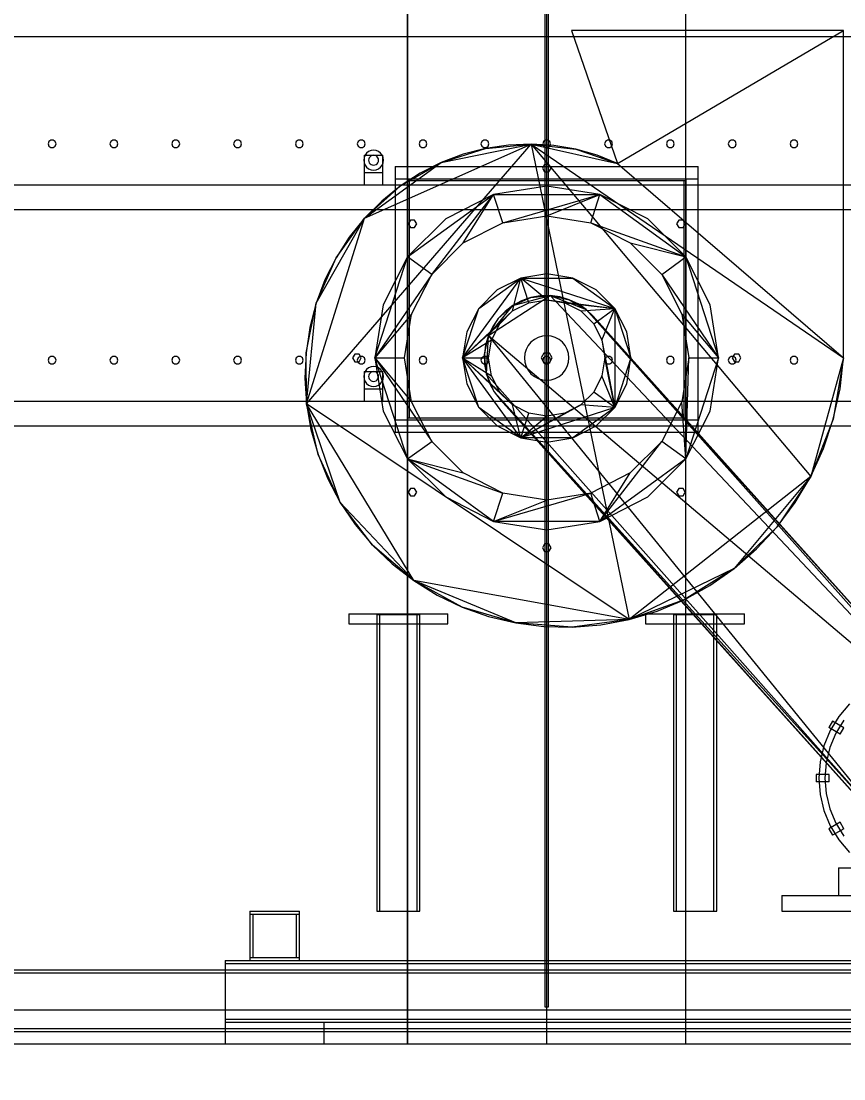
# Model space of a CAD drawing. Header units: millimetres. Extents: x -1970 to 59977, y -50268 to 6837.
# Drawn here: x 47989 to 49320, y -56 to 1655 of the extents above; entities that cross this region are included whole.
import ezdxf

# ---------------------------------------------------------------- set-up
doc = ezdxf.new("R2010")
doc.units = ezdxf.units.MM
for name, color, linetype, lineweight in [('COTAS_O', 1, 'Continuous', 0), ('COTAS_P', 1, 'Continuous', 0), ('lateral_secador', 7, 'Continuous', 0)]:
    doc.layers.add(name, color=color, linetype=linetype, lineweight=lineweight)
doc.dimstyles.new('R19_100', dxfattribs={"dimtxt": 250, "dimasz": 150, "dimexe": 150, "dimexo": 80, "dimgap": 100, "dimtad": 1, "dimtih": 1, "dimtoh": 1, "dimdsep": 46, "dimcen": 0.09, "dimadec": 0, "dimazin": 0, "dimtfac": 1, "dimtdec": 4, "dimtofl": 0, "dimtmove": 0, "dimatfit": 3, "dimfxl": 1, "dimtolj": 1, "dimtzin": 0, "dimarcsym": 0})

# ---------------------------------------------------------------- blocks, each defined once
blk = doc.blocks.new('*D22')
at = {"layer": 'COTAS_O', "color": 0, "lineweight": -2, "transparency": 16777216}
for p, q in [((38839.3, -80), (38839.3, -1050)), ((58839.3, -80), (58839.3, -1050)), ((38989.3, -900), (58689.3, -900))]:
    blk.add_line(p, q, dxfattribs=at)
at = {"layer": 'COTAS_O', "color": 0, "transparency": 16777216}
for points in [[(38989.3, -875), (38989.3, -925), (38839.3, -900)], [(58689.3, -875), (58689.3, -925), (58839.3, -900)]]:
    blk.add_solid(points, dxfattribs=at)
at = {"layer": 'Defpoints', "color": 0, "transparency": 16777216}
for p in [(38839.3, 0), (58839.3, 0), (58839.3, -900)]:
    blk.add_point(p, dxfattribs=at)
blk = doc.blocks.new('*D24')
at = {"layer": 'COTAS_P', "color": 0, "lineweight": -2, "transparency": 16777216}
for p, q in [((112.7, -80), (112.7, -2650)), ((59977.3, -80), (59977.3, -2650)), ((262.7, -2500), (59827.3, -2500))]:
    blk.add_line(p, q, dxfattribs=at)
at = {"layer": 'COTAS_P', "color": 0, "transparency": 16777216}
for points in [[(262.7, -2475), (262.7, -2525), (112.7, -2500)], [(59827.3, -2475), (59827.3, -2525), (59977.3, -2500)]]:
    blk.add_solid(points, dxfattribs=at)
at = {"layer": 'Defpoints', "color": 0, "transparency": 16777216}
for p in [(112.7, 0), (59977.3, 0), (59977.3, -2500)]:
    blk.add_point(p, dxfattribs=at)

msp = doc.modelspace()

# ---------------------------------------------------------------- linework, layer by layer
at = {"layer": 'lateral_secador'}
for p, q in [((48614.253, 0), (48614.253, 2925)), ((48614.253, 2925), (48614.253, 1400)), ((48836.253, 2925), (48836.253, 60)), ((48839.253, 0), (48839.253, 2925)), ((48839.253, 1400), (48839.253, 2925)), ((48842.253, 60), (48842.253, 2925)), ((49064.253, 0), (49064.253, 2925)), ((49064.253, 1400), (49064.253, 2925)), ((39189.253, 1630), (58489.253, 1630)), ((49319.253, 1640), (48879.253, 1640)), ((48879.253, 1640), (48953.83, 1424.797)), ((48953.83, 1424.797), (49319.253, 1640)), ((49319.253, 1110), (49319.253, 1640)), ((48034.116, 1460.082), (48032.903, 1456.35)), ((48032.903, 1456.35), (48034.116, 1452.618)), ((48037.291, 1462.389), (48034.116, 1460.082)), ((48041.215, 1462.389), (48037.291, 1462.389)), ((48044.39, 1460.082), (48041.215, 1462.389)), ((48045.603, 1456.35), (48044.39, 1460.082)), ((48044.39, 1452.618), (48045.603, 1456.35)), ((48134.116, 1460.082), (48132.903, 1456.35)), ((48132.903, 1456.35), (48134.116, 1452.618)), ((48137.291, 1462.389), (48134.116, 1460.082)), ((48141.215, 1462.389), (48137.291, 1462.389)), ((48144.39, 1460.082), (48141.215, 1462.389)), ((48145.603, 1456.35), (48144.39, 1460.082)), ((48144.39, 1452.618), (48145.603, 1456.35)), ((48234.116, 1460.082), (48232.903, 1456.35)), ((48232.903, 1456.35), (48234.116, 1452.618)), ((48237.291, 1462.389), (48234.116, 1460.082)), ((48241.215, 1462.389), (48237.291, 1462.389)), ((48244.39, 1460.082), (48241.215, 1462.389)), ((48245.603, 1456.35), (48244.39, 1460.082)), ((48244.39, 1452.618), (48245.603, 1456.35)), ((48334.116, 1460.082), (48332.903, 1456.35)), ((48332.903, 1456.35), (48334.116, 1452.618)), ((48337.291, 1462.389), (48334.116, 1460.082)), ((48341.215, 1462.389), (48337.291, 1462.389)), ((48344.39, 1460.082), (48341.215, 1462.389)), ((48345.603, 1456.35), (48344.39, 1460.082)), ((48344.39, 1452.618), (48345.603, 1456.35)), ((48434.116, 1460.082), (48432.903, 1456.35)), ((48432.903, 1456.35), (48434.116, 1452.618)), ((48437.291, 1462.389), (48434.116, 1460.082)), ((48441.215, 1462.389), (48437.291, 1462.389)), ((48444.39, 1460.082), (48441.215, 1462.389)), ((48445.603, 1456.35), (48444.39, 1460.082)), ((48444.39, 1452.618), (48445.603, 1456.35)), ((48450.884, 1035.68), (48814.034, 1456.166)), ((48534.116, 1460.082), (48532.903, 1456.35)), ((48532.903, 1456.35), (48534.116, 1452.618)), ((48537.291, 1462.389), (48534.116, 1460.082)), ((48541.215, 1462.389), (48537.291, 1462.389)), ((48544.39, 1460.082), (48541.215, 1462.389)), ((48545.603, 1456.35), (48544.39, 1460.082)), ((48544.39, 1452.618), (48545.603, 1456.35)), ((48544.721, 1336.003), (48814.034, 1456.166)), ((48634.116, 1460.082), (48632.903, 1456.35)), ((48632.903, 1456.35), (48634.116, 1452.618)), ((48637.291, 1462.389), (48634.116, 1460.082)), ((48641.215, 1462.389), (48637.291, 1462.389)), ((48644.39, 1460.082), (48641.215, 1462.389)), ((48645.603, 1456.35), (48644.39, 1460.082)), ((48644.39, 1452.618), (48645.603, 1456.35)), ((48668.792, 1426.139), (48814.034, 1456.166)), ((48734.116, 1460.082), (48732.903, 1456.35)), ((48732.903, 1456.35), (48734.116, 1452.618)), ((48737.291, 1462.389), (48734.116, 1460.082)), ((48741.215, 1462.389), (48737.291, 1462.389)), ((48740.439, 1449.018), (48814.034, 1456.166)), ((48744.39, 1460.082), (48741.215, 1462.389)), ((48745.603, 1456.35), (48744.39, 1460.082)), ((48744.39, 1452.618), (48745.603, 1456.35)), ((48814.034, 1456.166), (48777.205, 1454.562)), ((48814.034, 1456.166), (48886.226, 1447.791)), ((48850.511, 1453.878), (48814.034, 1456.166)), ((48814.034, 1456.166), (48953.83, 1424.797)), ((48814.034, 1456.166), (49319.253, 1110)), ((48814.034, 1456.166), (49266.161, 918.439)), ((48814.034, 1456.166), (48972.691, 686.788)), ((48834.116, 1460.082), (48832.903, 1456.35)), ((48832.903, 1456.35), (48834.116, 1452.618)), ((48837.291, 1462.389), (48834.116, 1460.082)), ((48841.215, 1462.389), (48837.291, 1462.389)), ((48844.39, 1460.082), (48841.215, 1462.389)), ((48845.603, 1456.35), (48844.39, 1460.082)), ((48844.39, 1452.618), (48845.603, 1456.35)), ((48934.116, 1460.082), (48932.903, 1456.35)), ((48932.903, 1456.35), (48934.116, 1452.618)), ((48937.291, 1462.389), (48934.116, 1460.082)), ((48941.215, 1462.389), (48937.291, 1462.389)), ((48944.39, 1460.082), (48941.215, 1462.389)), ((48945.603, 1456.35), (48944.39, 1460.082)), ((48944.39, 1452.618), (48945.603, 1456.35)), ((49034.116, 1460.082), (49032.903, 1456.35)), ((49032.903, 1456.35), (49034.116, 1452.618)), ((49037.291, 1462.389), (49034.116, 1460.082)), ((49041.215, 1462.389), (49037.291, 1462.389)), ((49044.39, 1460.082), (49041.215, 1462.389)), ((49045.603, 1456.35), (49044.39, 1460.082)), ((49044.39, 1452.618), (49045.603, 1456.35)), ((49134.116, 1460.082), (49132.903, 1456.35)), ((49132.903, 1456.35), (49134.116, 1452.618)), ((49137.291, 1462.389), (49134.116, 1460.082)), ((49141.215, 1462.389), (49137.291, 1462.389)), ((49144.39, 1460.082), (49141.215, 1462.389)), ((49145.603, 1456.35), (49144.39, 1460.082)), ((49144.39, 1452.618), (49145.603, 1456.35)), ((49234.116, 1460.082), (49232.903, 1456.35)), ((49232.903, 1456.35), (49234.116, 1452.618)), ((49237.291, 1462.389), (49234.116, 1460.082)), ((49241.215, 1462.389), (49237.291, 1462.389)), ((49244.39, 1460.082), (49241.215, 1462.389)), ((49245.603, 1456.35), (49244.39, 1460.082)), ((49244.39, 1452.618), (49245.603, 1456.35)), ((48034.116, 1452.618), (48037.291, 1450.311)), ((48037.291, 1450.311), (48041.215, 1450.311)), ((48041.215, 1450.311), (48044.39, 1452.618)), ((48134.116, 1452.618), (48137.291, 1450.311)), ((48137.291, 1450.311), (48141.215, 1450.311)), ((48141.215, 1450.311), (48144.39, 1452.618)), ((48234.116, 1452.618), (48237.291, 1450.311)), ((48237.291, 1450.311), (48241.215, 1450.311)), ((48241.215, 1450.311), (48244.39, 1452.618)), ((48334.116, 1452.618), (48337.291, 1450.311)), ((48337.291, 1450.311), (48341.215, 1450.311)), ((48341.215, 1450.311), (48344.39, 1452.618)), ((48434.116, 1452.618), (48437.291, 1450.311)), ((48437.291, 1450.311), (48441.215, 1450.311)), ((48441.215, 1450.311), (48444.39, 1452.618)), ((48534.116, 1452.618), (48537.291, 1450.311)), ((48537.291, 1450.311), (48541.215, 1450.311)), ((48541.215, 1450.311), (48544.39, 1452.618)), ((48545.397, 1438), (48543.798, 1434.141)), ((48544.253, 1438), (48574.253, 1438)), ((48544.253, 1438), (48544.253, 1410)), ((48547.939, 1441.314), (48545.397, 1438)), ((48551.253, 1443.856), (48547.939, 1441.314)), ((48555.112, 1445.455), (48551.253, 1443.856)), ((48559.253, 1446), (48555.112, 1445.455)), ((48557.182, 1437.727), (48555.253, 1436.928)), ((48559.253, 1438), (48557.182, 1437.727)), ((48563.394, 1445.455), (48559.253, 1446)), ((48561.324, 1437.727), (48559.253, 1438)), ((48563.253, 1436.928), (48561.324, 1437.727)), ((48567.253, 1443.856), (48563.394, 1445.455)), ((48570.567, 1441.314), (48567.253, 1443.856)), ((48573.109, 1438), (48570.567, 1441.314)), ((48574.708, 1434.141), (48573.109, 1438)), ((48574.253, 1410), (48574.253, 1438)), ((48634.116, 1452.618), (48637.291, 1450.311)), ((48637.291, 1450.311), (48641.215, 1450.311)), ((48641.215, 1450.311), (48644.39, 1452.618)), ((48668.792, 1426.139), (48740.439, 1449.018)), ((48704.159, 1439.529), (48668.792, 1426.139)), ((48740.439, 1449.018), (48704.159, 1439.529)), ((48734.116, 1452.618), (48737.291, 1450.311)), ((48737.291, 1450.311), (48741.215, 1450.311)), ((48777.205, 1454.562), (48740.439, 1449.018)), ((48741.215, 1450.311), (48744.39, 1452.618)), ((48834.116, 1452.618), (48837.291, 1450.311)), ((48837.291, 1450.311), (48841.215, 1450.311)), ((48841.215, 1450.311), (48844.39, 1452.618)), ((48886.226, 1447.791), (48850.511, 1453.878)), ((48886.226, 1447.791), (48953.83, 1424.797)), ((48920.789, 1438.04), (48886.226, 1447.791)), ((48953.83, 1424.797), (48920.789, 1438.04)), ((48934.116, 1452.618), (48937.291, 1450.311)), ((48937.291, 1450.311), (48941.215, 1450.311)), ((48941.215, 1450.311), (48944.39, 1452.618)), ((49034.116, 1452.618), (49037.291, 1450.311)), ((49037.291, 1450.311), (49041.215, 1450.311)), ((49041.215, 1450.311), (49044.39, 1452.618)), ((49134.116, 1452.618), (49137.291, 1450.311)), ((49137.291, 1450.311), (49141.215, 1450.311)), ((49141.215, 1450.311), (49144.39, 1452.618)), ((49234.116, 1452.618), (49237.291, 1450.311)), ((49237.291, 1450.311), (49241.215, 1450.311)), ((49241.215, 1450.311), (49244.39, 1452.618)), ((48543.798, 1434.141), (48543.253, 1430)), ((48543.253, 1430), (48543.798, 1425.859)), ((48543.798, 1425.859), (48545.397, 1422)), ((48544.721, 1336.003), (48668.792, 1426.139)), ((48545.397, 1422), (48547.939, 1418.686)), ((48551.526, 1432.071), (48551.253, 1430)), ((48551.253, 1430), (48551.526, 1427.929)), ((48552.325, 1434), (48551.526, 1432.071)), ((48551.526, 1427.929), (48552.325, 1426)), ((48553.596, 1435.657), (48552.325, 1434)), ((48552.325, 1426), (48553.596, 1424.343)), ((48555.253, 1436.928), (48553.596, 1435.657)), ((48553.596, 1424.343), (48555.253, 1423.072)), ((48555.253, 1423.072), (48557.182, 1422.273)), ((48557.182, 1422.273), (48559.253, 1422)), ((48559.253, 1422), (48561.324, 1422.273)), ((48561.324, 1422.273), (48563.253, 1423.072)), ((48564.91, 1435.657), (48563.253, 1436.928)), ((48563.253, 1423.072), (48564.91, 1424.343)), ((48566.181, 1434), (48564.91, 1435.657)), ((48564.91, 1424.343), (48566.181, 1426)), ((48566.98, 1432.071), (48566.181, 1434)), ((48566.181, 1426), (48566.98, 1427.929)), ((48567.253, 1430), (48566.98, 1432.071)), ((48566.98, 1427.929), (48567.253, 1430)), ((48570.567, 1418.686), (48573.109, 1422)), ((48573.109, 1422), (48574.708, 1425.859)), ((48575.253, 1430), (48574.708, 1434.141)), ((48574.708, 1425.859), (48575.253, 1430)), ((48602.474, 1388.051), (48668.792, 1426.139)), ((48668.792, 1426.139), (48634.76, 1408.935)), ((48835.753, 1423.062), (48832.253, 1417)), ((48842.753, 1423.062), (48835.753, 1423.062)), ((48846.253, 1417), (48842.753, 1423.062)), ((48953.83, 1424.797), (49319.253, 1110)), ((48544.253, 1410), (48574.253, 1410)), ((48544.253, 1410), (48544.253, 1390)), ((48547.939, 1418.686), (48551.253, 1416.144)), ((48551.253, 1416.144), (48555.112, 1414.545)), ((48555.112, 1414.545), (48559.253, 1414)), ((48559.253, 1414), (48563.394, 1414.545)), ((48563.394, 1414.545), (48567.253, 1416.144)), ((48567.253, 1416.144), (48570.567, 1418.686)), ((48574.253, 1390), (48574.253, 1410)), ((48594.253, 1420), (49084.253, 1420)), ((48594.253, 1420), (48594.253, 1400)), ((48634.76, 1408.935), (48602.474, 1388.051)), ((48832.253, 1417), (48835.753, 1410.938)), ((48835.753, 1410.938), (48842.753, 1410.938)), ((48842.753, 1410.938), (48846.253, 1417)), ((49084.253, 1400), (49084.253, 1420)), ((39189.253, 1390), (58489.253, 1390)), ((48544.253, 1390), (48574.253, 1390)), ((48544.721, 1336.003), (48602.474, 1388.051)), ((48602.474, 1388.051), (48572.333, 1363.666)), ((48594.253, 1400), (49084.253, 1400)), ((48594.253, 1400), (48614.253, 1400)), ((48594.253, 1400), (48594.253, 1010)), ((48614.253, 1400), (48839.253, 1400)), ((48614.253, 1400), (49064.253, 1400)), ((48614.253, 1400), (48614.253, 1397)), ((48614.253, 1010), (48614.253, 1400)), ((48614.253, 1397), (49064.253, 1397)), ((48614.253, 1397), (48617.253, 1397)), ((48614.253, 1397), (48614.253, 1013)), ((48617.253, 1013), (48617.253, 1397)), ((48839.253, 1388), (48753.347, 1374.394)), ((48839.253, 1400), (49064.253, 1400)), ((48925.159, 1374.394), (48839.253, 1388)), ((49061.253, 1397), (49064.253, 1397)), ((49061.253, 1397), (49061.253, 1013)), ((49064.253, 1397), (49064.253, 1400)), ((49064.253, 1400), (49084.253, 1400)), ((49064.253, 1400), (49064.253, 1010)), ((49064.253, 1013), (49064.253, 1397)), ((49084.253, 1010), (49084.253, 1400)), ((48614.347, 1273.404), (48753.347, 1374.394)), ((48653.179, 1245.191), (48753.347, 1374.394)), ((48753.347, 1374.394), (48675.849, 1334.907)), ((48704.063, 1296.074), (48753.347, 1374.394)), ((48753.347, 1374.394), (48925.159, 1374.394)), ((48768.179, 1328.743), (48753.347, 1374.394)), ((48768.179, 1328.743), (48925.159, 1374.394)), ((48839.253, 1340), (48925.159, 1374.394)), ((48910.327, 1328.743), (48925.159, 1374.394)), ((48925.159, 1374.394), (49064.159, 1273.404)), ((49002.657, 1334.907), (48925.159, 1374.394)), ((48572.333, 1363.666), (48544.721, 1336.003)), ((39189.253, 1350), (58489.253, 1350)), ((48450.884, 1035.68), (48544.721, 1336.003)), ((48466.252, 1198.403), (48544.721, 1336.003)), ((48498.48, 1271.933), (48544.721, 1336.003)), ((48544.721, 1336.003), (48519.992, 1305.324)), ((48768.179, 1328.743), (48839.253, 1340)), ((48839.253, 1340), (48910.327, 1328.743)), ((48675.849, 1334.907), (48614.347, 1273.404)), ((48618.671, 1333.144), (48615.171, 1327.082)), ((48615.171, 1327.082), (48618.671, 1321.02)), ((48625.671, 1333.144), (48618.671, 1333.144)), ((48618.671, 1321.02), (48625.671, 1321.02)), ((48629.171, 1327.082), (48625.671, 1333.144)), ((48625.671, 1321.02), (48629.171, 1327.082)), ((48704.063, 1296.074), (48768.179, 1328.743)), ((48910.327, 1328.743), (49064.159, 1273.404)), ((48910.327, 1328.743), (48974.443, 1296.074)), ((49064.159, 1273.404), (49002.657, 1334.907)), ((49052.835, 1333.144), (49049.335, 1327.082)), ((49049.335, 1327.082), (49052.835, 1321.02)), ((49059.835, 1333.144), (49052.835, 1333.144)), ((49052.835, 1321.02), (49059.835, 1321.02)), ((49063.335, 1327.082), (49059.835, 1333.144)), ((49059.835, 1321.02), (49063.335, 1327.082)), ((48519.992, 1305.324), (48498.48, 1271.933)), ((48653.179, 1245.191), (48704.063, 1296.074)), ((48974.443, 1296.074), (49064.159, 1273.404)), ((48974.443, 1296.074), (49025.327, 1245.191)), ((48466.252, 1198.403), (48498.48, 1271.933)), ((48498.48, 1271.933), (48480.479, 1236.168)), ((48561.253, 1110), (48614.347, 1273.404)), ((48614.347, 1273.404), (48574.859, 1195.907)), ((48653.179, 1245.191), (48614.347, 1273.404)), ((49025.327, 1245.191), (49064.159, 1273.404)), ((49064.159, 1273.404), (49117.253, 1110)), ((49103.647, 1195.907), (49064.159, 1273.404)), ((48480.479, 1236.168), (48466.252, 1198.403)), ((48653.179, 1245.191), (48561.253, 1110)), ((48620.51, 1181.074), (48653.179, 1245.191)), ((48703.253, 1110), (48797.227, 1239.344)), ((48729.227, 1189.939), (48797.227, 1239.344)), ((48797.227, 1239.344), (48759.314, 1220.026)), ((48784.001, 1186.048), (48797.227, 1239.344)), ((48839.253, 1246), (48797.227, 1239.344)), ((48797.227, 1239.344), (48881.279, 1239.344)), ((48797.227, 1239.344), (48949.279, 1189.939)), ((48810.205, 1199.399), (48797.227, 1239.344)), ((48839.253, 1204), (48797.227, 1239.344)), ((48881.279, 1239.344), (48839.253, 1246)), ((48881.279, 1239.344), (48949.279, 1189.939)), ((48919.191, 1220.026), (48881.279, 1239.344)), ((49025.327, 1245.191), (49117.253, 1110)), ((49025.327, 1245.191), (49057.996, 1181.074)), ((48759.314, 1220.026), (48729.227, 1189.939)), ((48949.279, 1189.939), (48919.191, 1220.026)), ((48449.971, 1118.494), (48466.252, 1198.403)), ((48450.884, 1035.68), (48466.252, 1198.403)), ((48466.252, 1198.403), (48456.023, 1159.036)), ((48745.028, 1146.37), (48844.726, 1210.852)), ((48784.001, 1186.048), (48810.205, 1199.399)), ((48784.401, 1194.807), (48844.726, 1210.852)), ((48784.401, 1194.807), (48813.293, 1207.607)), ((48798.344, 1202.344), (48784.401, 1194.807)), ((48813.293, 1207.607), (48798.344, 1202.344)), ((48810.205, 1199.399), (48839.253, 1204)), ((48813.293, 1207.607), (48844.726, 1210.852)), ((48828.882, 1210.466), (48813.293, 1207.607)), ((48844.726, 1210.852), (48828.882, 1210.466)), ((48839.253, 1204), (48949.279, 1189.939)), ((48839.253, 1204), (48868.301, 1199.399)), ((48844.726, 1210.852), (48875.622, 1204.224)), ((48860.435, 1208.754), (48844.726, 1210.852)), ((48844.726, 1210.852), (48902.959, 1188.374)), ((48844.726, 1210.852), (49541.597, 470.91)), ((48875.622, 1204.224), (48860.435, 1208.754)), ((48868.301, 1199.399), (48949.279, 1189.939)), ((48868.301, 1199.399), (48894.505, 1186.048)), ((48875.622, 1204.224), (48902.959, 1188.374)), ((48889.915, 1197.375), (48875.622, 1204.224)), ((48574.859, 1195.907), (48561.253, 1110)), ((48620.51, 1181.074), (48561.253, 1110)), ((48609.253, 1110), (48620.51, 1181.074)), ((48703.253, 1110), (48729.227, 1189.939)), ((48784.001, 1186.048), (48703.253, 1110)), ((48729.227, 1189.939), (48709.909, 1152.026)), ((48745.028, 1146.37), (48784.401, 1194.807)), ((48760.879, 1173.707), (48784.401, 1194.807)), ((48771.81, 1185.183), (48760.879, 1173.707)), ((48763.205, 1165.252), (48784.001, 1186.048)), ((48784.401, 1194.807), (48771.81, 1185.183)), ((48902.959, 1188.374), (48889.915, 1197.375)), ((48894.505, 1186.048), (48949.279, 1189.939)), ((48894.505, 1186.048), (48915.301, 1165.252)), ((48902.959, 1188.374), (49524.436, 497.443)), ((48914.436, 1177.443), (48902.959, 1188.374)), ((48902.959, 1188.374), (49541.597, 470.91)), ((48915.301, 1165.252), (48949.279, 1189.939)), ((48928.652, 1139.048), (48949.279, 1189.939)), ((48949.279, 1189.939), (48975.253, 1110)), ((48968.597, 1152.026), (48949.279, 1189.939)), ((48949.279, 1189.939), (48949.279, 1030.061)), ((49057.996, 1181.074), (49117.253, 1110)), ((49057.996, 1181.074), (49069.253, 1110)), ((49117.253, 1110), (49103.647, 1195.907)), ((48763.205, 1165.252), (48703.253, 1110)), ((48745.028, 1146.37), (48760.879, 1173.707)), ((48749.854, 1139.048), (48763.205, 1165.252)), ((48760.879, 1173.707), (48751.878, 1160.662)), ((49524.436, 497.443), (48914.436, 1177.443)), ((48915.301, 1165.252), (48928.652, 1139.048)), ((48456.023, 1159.036), (48449.971, 1118.494)), ((48709.909, 1152.026), (48703.253, 1110)), ((48751.878, 1160.662), (48745.028, 1146.37)), ((48975.253, 1110), (48968.597, 1152.026)), ((48749.854, 1139.048), (48703.253, 1110)), ((48738.401, 1115.473), (48745.028, 1146.37)), ((48740.499, 1131.182), (48738.401, 1115.473)), ((48745.028, 1146.37), (48740.499, 1131.182)), ((48741.647, 1084.04), (48745.028, 1146.37)), ((49398.591, 342.625), (48745.028, 1146.37)), ((48745.028, 1146.37), (49541.597, 470.91)), ((48745.253, 1110), (48749.854, 1139.048)), ((48809.32, 1130.001), (48805.993, 1123.777)), ((48813.797, 1135.456), (48809.32, 1130.001)), ((48819.252, 1139.933), (48813.797, 1135.456)), ((48825.476, 1143.26), (48819.252, 1139.933)), ((48832.23, 1145.308), (48825.476, 1143.26)), ((48839.253, 1146), (48832.23, 1145.308)), ((48846.276, 1145.308), (48839.253, 1146)), ((48853.03, 1143.26), (48846.276, 1145.308)), ((48859.253, 1139.933), (48853.03, 1143.26)), ((48864.709, 1135.456), (48859.253, 1139.933)), ((48869.186, 1130.001), (48864.709, 1135.456)), ((48872.513, 1123.777), (48869.186, 1130.001)), ((48928.652, 1139.048), (48949.279, 1030.061)), ((48928.652, 1139.048), (48933.253, 1110)), ((48449.971, 1118.494), (48448.229, 1077.222)), ((48450.884, 1035.68), (48449.971, 1118.494)), ((48528.753, 1116.062), (48525.253, 1110)), ((48535.753, 1116.062), (48528.753, 1116.062)), ((48539.253, 1110), (48535.753, 1116.062)), ((48741.647, 1084.04), (48738.401, 1115.473)), ((48738.401, 1115.473), (48738.787, 1099.629)), ((48803.945, 1117.023), (48803.253, 1110)), ((48805.993, 1123.777), (48803.945, 1117.023)), ((48834.753, 1117.794), (48830.253, 1110)), ((48843.753, 1117.794), (48834.753, 1117.794)), ((48848.253, 1110), (48843.753, 1117.794)), ((48874.561, 1117.023), (48872.513, 1123.777)), ((48875.253, 1110), (48874.561, 1117.023)), ((49142.753, 1116.062), (49139.253, 1110)), ((49149.753, 1116.062), (49142.753, 1116.062)), ((49153.253, 1110), (49149.753, 1116.062)), ((48034.116, 1110.082), (48032.903, 1106.35)), ((48032.903, 1106.35), (48034.116, 1102.618)), ((48037.291, 1112.389), (48034.116, 1110.082)), ((48034.116, 1102.618), (48037.291, 1100.311)), ((48041.215, 1112.389), (48037.291, 1112.389)), ((48037.291, 1100.311), (48041.215, 1100.311)), ((48044.39, 1110.082), (48041.215, 1112.389)), ((48041.215, 1100.311), (48044.39, 1102.618)), ((48045.603, 1106.35), (48044.39, 1110.082)), ((48044.39, 1102.618), (48045.603, 1106.35)), ((48134.116, 1110.082), (48132.903, 1106.35)), ((48132.903, 1106.35), (48134.116, 1102.618)), ((48137.291, 1112.389), (48134.116, 1110.082)), ((48134.116, 1102.618), (48137.291, 1100.311)), ((48141.215, 1112.389), (48137.291, 1112.389)), ((48137.291, 1100.311), (48141.215, 1100.311)), ((48144.39, 1110.082), (48141.215, 1112.389)), ((48141.215, 1100.311), (48144.39, 1102.618)), ((48145.603, 1106.35), (48144.39, 1110.082)), ((48144.39, 1102.618), (48145.603, 1106.35)), ((48234.116, 1110.082), (48232.903, 1106.35)), ((48232.903, 1106.35), (48234.116, 1102.618)), ((48237.291, 1112.389), (48234.116, 1110.082)), ((48234.116, 1102.618), (48237.291, 1100.311)), ((48241.215, 1112.389), (48237.291, 1112.389)), ((48237.291, 1100.311), (48241.215, 1100.311)), ((48244.39, 1110.082), (48241.215, 1112.389)), ((48241.215, 1100.311), (48244.39, 1102.618)), ((48245.603, 1106.35), (48244.39, 1110.082)), ((48244.39, 1102.618), (48245.603, 1106.35)), ((48334.116, 1110.082), (48332.903, 1106.35)), ((48332.903, 1106.35), (48334.116, 1102.618)), ((48337.291, 1112.389), (48334.116, 1110.082)), ((48334.116, 1102.618), (48337.291, 1100.311)), ((48341.215, 1112.389), (48337.291, 1112.389)), ((48337.291, 1100.311), (48341.215, 1100.311)), ((48344.39, 1110.082), (48341.215, 1112.389)), ((48341.215, 1100.311), (48344.39, 1102.618)), ((48345.603, 1106.35), (48344.39, 1110.082)), ((48344.39, 1102.618), (48345.603, 1106.35)), ((48434.116, 1110.082), (48432.903, 1106.35)), ((48432.903, 1106.35), (48434.116, 1102.618)), ((48437.291, 1112.389), (48434.116, 1110.082)), ((48434.116, 1102.618), (48437.291, 1100.311)), ((48441.215, 1112.389), (48437.291, 1112.389)), ((48437.291, 1100.311), (48441.215, 1100.311)), ((48444.39, 1110.082), (48441.215, 1112.389)), ((48441.215, 1100.311), (48444.39, 1102.618)), ((48445.603, 1106.35), (48444.39, 1110.082)), ((48444.39, 1102.618), (48445.603, 1106.35)), ((48525.253, 1110), (48528.753, 1103.938)), ((48528.753, 1103.938), (48535.753, 1103.938)), ((48534.116, 1110.082), (48532.903, 1106.35)), ((48532.903, 1106.35), (48534.116, 1102.618)), ((48537.291, 1112.389), (48534.116, 1110.082)), ((48534.116, 1102.618), (48537.291, 1100.311)), ((48535.753, 1103.938), (48539.253, 1110)), ((48541.215, 1112.389), (48537.291, 1112.389)), ((48537.291, 1100.311), (48541.215, 1100.311)), ((48544.39, 1110.082), (48541.215, 1112.389)), ((48541.215, 1100.311), (48544.39, 1102.618)), ((48545.603, 1106.35), (48544.39, 1110.082)), ((48544.39, 1102.618), (48545.603, 1106.35)), ((48555.112, 1095.455), (48551.253, 1093.856)), ((48559.253, 1096), (48555.112, 1095.455)), ((48563.394, 1095.455), (48559.253, 1096)), ((48561.253, 1110), (48609.253, 1110)), ((48561.253, 1110), (48620.51, 1038.926)), ((48614.347, 946.596), (48561.253, 1110)), ((48561.253, 1110), (48574.859, 1024.093)), ((48561.253, 1110), (48653.179, 974.809)), ((48567.253, 1093.856), (48563.394, 1095.455)), ((48620.51, 1038.926), (48609.253, 1110)), ((48634.116, 1110.082), (48632.903, 1106.35)), ((48632.903, 1106.35), (48634.116, 1102.618)), ((48637.291, 1112.389), (48634.116, 1110.082)), ((48634.116, 1102.618), (48637.291, 1100.311)), ((48641.215, 1112.389), (48637.291, 1112.389)), ((48637.291, 1100.311), (48641.215, 1100.311)), ((48644.39, 1110.082), (48641.215, 1112.389)), ((48641.215, 1100.311), (48644.39, 1102.618)), ((48645.603, 1106.35), (48644.39, 1110.082)), ((48644.39, 1102.618), (48645.603, 1106.35)), ((48703.253, 1110), (48745.253, 1110)), ((48703.253, 1110), (48749.854, 1080.952)), ((48729.227, 1030.061), (48703.253, 1110)), ((48703.253, 1110), (48709.909, 1067.974)), ((48703.253, 1110), (48763.205, 1054.748)), ((48797.227, 980.656), (48703.253, 1110)), ((48703.253, 1110), (48784.001, 1033.952)), ((48734.116, 1110.082), (48732.903, 1106.35)), ((48732.903, 1106.35), (48734.116, 1102.618)), ((48737.291, 1112.389), (48734.116, 1110.082)), ((48734.116, 1102.618), (48737.291, 1100.311)), ((48741.215, 1112.389), (48737.291, 1112.389)), ((48737.291, 1100.311), (48741.215, 1100.311)), ((48738.787, 1099.629), (48741.647, 1084.04)), ((48744.39, 1110.082), (48741.215, 1112.389)), ((48741.215, 1100.311), (48744.39, 1102.618)), ((48745.603, 1106.35), (48744.39, 1110.082)), ((48744.39, 1102.618), (48745.603, 1106.35)), ((48749.854, 1080.952), (48745.253, 1110)), ((48803.253, 1110), (48803.945, 1102.977)), ((48803.945, 1102.977), (48805.993, 1096.223)), ((48805.993, 1096.223), (48809.32, 1089.999)), ((48830.253, 1110), (48834.753, 1102.206)), ((48834.116, 1110.082), (48832.903, 1106.35)), ((48832.903, 1106.35), (48834.116, 1102.618)), ((48837.291, 1112.389), (48834.116, 1110.082)), ((48834.116, 1102.618), (48837.291, 1100.311)), ((48834.753, 1102.206), (48843.753, 1102.206)), ((48841.215, 1112.389), (48837.291, 1112.389)), ((48837.291, 1100.311), (48841.215, 1100.311)), ((48844.39, 1110.082), (48841.215, 1112.389)), ((48841.215, 1100.311), (48844.39, 1102.618)), ((48843.753, 1102.206), (48848.253, 1110)), ((48845.603, 1106.35), (48844.39, 1110.082)), ((48844.39, 1102.618), (48845.603, 1106.35)), ((48869.186, 1089.999), (48872.513, 1096.223)), ((48872.513, 1096.223), (48874.561, 1102.977)), ((48874.561, 1102.977), (48875.253, 1110)), ((48933.253, 1110), (48928.652, 1080.952)), ((48934.116, 1110.082), (48932.903, 1106.35)), ((48932.903, 1106.35), (48934.116, 1102.618)), ((48949.279, 1030.061), (48933.253, 1110)), ((48937.291, 1112.389), (48934.116, 1110.082)), ((48934.116, 1102.618), (48937.291, 1100.311)), ((48941.215, 1112.389), (48937.291, 1112.389)), ((48937.291, 1100.311), (48941.215, 1100.311)), ((48944.39, 1110.082), (48941.215, 1112.389)), ((48941.215, 1100.311), (48944.39, 1102.618)), ((48945.603, 1106.35), (48944.39, 1110.082)), ((48944.39, 1102.618), (48945.603, 1106.35)), ((48975.253, 1110), (48949.279, 1030.061)), ((48968.597, 1067.974), (48975.253, 1110)), ((49034.116, 1110.082), (49032.903, 1106.35)), ((49032.903, 1106.35), (49034.116, 1102.618)), ((49037.291, 1112.389), (49034.116, 1110.082)), ((49034.116, 1102.618), (49037.291, 1100.311)), ((49041.215, 1112.389), (49037.291, 1112.389)), ((49037.291, 1100.311), (49041.215, 1100.311)), ((49044.39, 1110.082), (49041.215, 1112.389)), ((49041.215, 1100.311), (49044.39, 1102.618)), ((49045.603, 1106.35), (49044.39, 1110.082)), ((49044.39, 1102.618), (49045.603, 1106.35)), ((49069.253, 1110), (49057.996, 1038.926)), ((49117.253, 1110), (49064.159, 946.596)), ((49064.159, 946.596), (49069.253, 1110)), ((49069.253, 1110), (49117.253, 1110)), ((49103.647, 1024.093), (49117.253, 1110)), ((49134.116, 1110.082), (49132.903, 1106.35)), ((49132.903, 1106.35), (49134.116, 1102.618)), ((49137.291, 1112.389), (49134.116, 1110.082)), ((49134.116, 1102.618), (49137.291, 1100.311)), ((49141.215, 1112.389), (49137.291, 1112.389)), ((49137.291, 1100.311), (49141.215, 1100.311)), ((49139.253, 1110), (49142.753, 1103.938)), ((49144.39, 1110.082), (49141.215, 1112.389)), ((49141.215, 1100.311), (49144.39, 1102.618)), ((49142.753, 1103.938), (49149.753, 1103.938)), ((49145.603, 1106.35), (49144.39, 1110.082)), ((49144.39, 1102.618), (49145.603, 1106.35)), ((49149.753, 1103.938), (49153.253, 1110)), ((49234.116, 1110.082), (49232.903, 1106.35)), ((49232.903, 1106.35), (49234.116, 1102.618)), ((49237.291, 1112.389), (49234.116, 1110.082)), ((49234.116, 1102.618), (49237.291, 1100.311)), ((49241.215, 1112.389), (49237.291, 1112.389)), ((49237.291, 1100.311), (49241.215, 1100.311)), ((49244.39, 1110.082), (49241.215, 1112.389)), ((49241.215, 1100.311), (49244.39, 1102.618)), ((49245.603, 1106.35), (49244.39, 1110.082)), ((49244.39, 1102.618), (49245.603, 1106.35)), ((49319.253, 1110), (49266.161, 918.439)), ((49319.253, 1110), (49302.71, 1010.784)), ((49313.583, 1059.797), (49319.253, 1110)), ((48543.798, 1084.141), (48543.253, 1080)), ((48543.253, 1080), (48543.798, 1075.859)), ((48545.397, 1088), (48543.798, 1084.141)), ((48544.253, 1088), (48574.253, 1088)), ((48544.253, 1088), (48544.253, 1060)), ((48547.939, 1091.314), (48545.397, 1088)), ((48551.253, 1093.856), (48547.939, 1091.314)), ((48551.526, 1082.071), (48551.253, 1080)), ((48551.253, 1080), (48551.526, 1077.929)), ((48552.325, 1084), (48551.526, 1082.071)), ((48553.596, 1085.657), (48552.325, 1084)), ((48555.253, 1086.928), (48553.596, 1085.657)), ((48557.182, 1087.727), (48555.253, 1086.928)), ((48559.253, 1088), (48557.182, 1087.727)), ((48561.324, 1087.727), (48559.253, 1088)), ((48563.253, 1086.928), (48561.324, 1087.727)), ((48564.91, 1085.657), (48563.253, 1086.928)), ((48566.181, 1084), (48564.91, 1085.657)), ((48566.98, 1082.071), (48566.181, 1084)), ((48567.253, 1080), (48566.98, 1082.071)), ((48566.98, 1077.929), (48567.253, 1080)), ((48570.567, 1091.314), (48567.253, 1093.856)), ((48573.109, 1088), (48570.567, 1091.314)), ((48574.708, 1084.141), (48573.109, 1088)), ((48574.253, 1060), (48574.253, 1088)), ((48575.253, 1080), (48574.708, 1084.141)), ((48574.708, 1075.859), (48575.253, 1080)), ((48754.445, 1055.148), (48741.647, 1084.04)), ((48741.647, 1084.04), (48746.909, 1069.09)), ((49398.591, 342.625), (48741.647, 1084.04)), ((48763.205, 1054.748), (48749.854, 1080.952)), ((48809.32, 1089.999), (48813.797, 1084.544)), ((48813.797, 1084.544), (48819.252, 1080.067)), ((48819.252, 1080.067), (48825.476, 1076.74)), ((48853.03, 1076.74), (48859.253, 1080.067)), ((48859.253, 1080.067), (48864.709, 1084.544)), ((48864.709, 1084.544), (48869.186, 1089.999)), ((48928.652, 1080.952), (48915.301, 1054.748)), ((48949.279, 1030.061), (48928.652, 1080.952)), ((48448.229, 1077.222), (48450.884, 1035.68)), ((48543.798, 1075.859), (48545.397, 1072)), ((48545.397, 1072), (48547.939, 1068.686)), ((48547.939, 1068.686), (48551.253, 1066.144)), ((48551.253, 1066.144), (48555.112, 1064.545)), ((48551.526, 1077.929), (48552.325, 1076)), ((48552.325, 1076), (48553.596, 1074.343)), ((48553.596, 1074.343), (48555.253, 1073.072)), ((48555.112, 1064.545), (48559.253, 1064)), ((48555.253, 1073.072), (48557.182, 1072.273)), ((48557.182, 1072.273), (48559.253, 1072)), ((48559.253, 1072), (48561.324, 1072.273)), ((48559.253, 1064), (48563.394, 1064.545)), ((48561.324, 1072.273), (48563.253, 1073.072)), ((48563.253, 1073.072), (48564.91, 1074.343)), ((48563.394, 1064.545), (48567.253, 1066.144)), ((48564.91, 1074.343), (48566.181, 1076)), ((48566.181, 1076), (48566.98, 1077.929)), ((48567.253, 1066.144), (48570.567, 1068.686)), ((48570.567, 1068.686), (48573.109, 1072)), ((48573.109, 1072), (48574.708, 1075.859)), ((48709.909, 1067.974), (48729.227, 1030.061)), ((48746.909, 1069.09), (48754.445, 1055.148)), ((48825.476, 1076.74), (48832.23, 1074.692)), ((48832.23, 1074.692), (48839.253, 1074)), ((48839.253, 1074), (48846.276, 1074.692)), ((48846.276, 1074.692), (48853.03, 1076.74)), ((48949.279, 1030.061), (48968.597, 1067.974)), ((48544.253, 1060), (48574.253, 1060)), ((48544.253, 1060), (48544.253, 1040)), ((48574.253, 1040), (48574.253, 1060)), ((49374.07, 362.557), (48754.445, 1055.148)), ((48754.445, 1055.148), (48764.07, 1042.557)), ((49398.591, 342.625), (48754.445, 1055.148)), ((48784.001, 1033.952), (48763.205, 1054.748)), ((48915.301, 1054.748), (48894.505, 1033.952)), ((48949.279, 1030.061), (48915.301, 1054.748)), ((49302.71, 1010.784), (49313.583, 1059.797)), ((39189.253, 1040), (58489.253, 1040)), ((48469.481, 953.675), (48450.884, 1035.68)), ((48450.884, 1035.68), (48457.972, 994.34)), ((48505.448, 876.268), (48450.884, 1035.68)), ((48624.198, 749.72), (48450.884, 1035.68)), ((48972.691, 686.788), (48450.884, 1035.68)), ((48544.253, 1040), (48574.253, 1040)), ((48653.179, 974.809), (48620.51, 1038.926)), ((48797.227, 980.656), (48729.227, 1030.061)), ((48729.227, 1030.061), (48759.314, 999.974)), ((48764.07, 1042.557), (49374.07, 362.557)), ((48797.227, 980.656), (48784.001, 1033.952)), ((48810.205, 1020.601), (48784.001, 1033.952)), ((48797.227, 980.656), (48894.505, 1033.952)), ((48949.279, 1030.061), (48797.227, 980.656)), ((48894.505, 1033.952), (48868.301, 1020.601)), ((48949.279, 1030.061), (48881.279, 980.656)), ((48949.279, 1030.061), (48894.505, 1033.952)), ((48919.191, 999.974), (48949.279, 1030.061)), ((49057.996, 1038.926), (49025.327, 974.809)), ((49064.159, 946.596), (49057.996, 1038.926)), ((48574.859, 1024.093), (48614.347, 946.596)), ((48594.253, 1010), (49084.253, 1010)), ((48594.253, 1010), (48594.253, 990)), ((48594.253, 1010), (48614.253, 1010)), ((48614.253, 1013), (49064.253, 1013)), ((48614.253, 1013), (48614.253, 1010)), ((48614.253, 1013), (48617.253, 1013)), ((48614.253, 1010), (48839.253, 1010)), ((48614.253, 1010), (48614.253, 0)), ((48614.253, 1010), (49064.253, 1010)), ((48797.227, 980.656), (48810.205, 1020.601)), ((48797.227, 980.656), (48868.301, 1020.601)), ((48797.227, 980.656), (48839.253, 1016)), ((48839.253, 1016), (48810.205, 1020.601)), ((48868.301, 1020.601), (48839.253, 1016)), ((48839.253, 0), (48839.253, 1010)), ((48839.253, 1010), (49064.253, 1010)), ((49061.253, 1013), (49064.253, 1013)), ((49064.159, 946.596), (49103.647, 1024.093)), ((49064.253, 1010), (49064.253, 1013)), ((49064.253, 0), (49064.253, 1010)), ((49064.253, 1010), (49084.253, 1010)), ((49084.253, 990), (49084.253, 1010)), ((49302.71, 1010.784), (49266.161, 918.439)), ((49286.822, 963.496), (49302.71, 1010.784)), ((39189.253, 1000), (58489.253, 1000)), ((48457.972, 994.34), (48469.481, 953.675)), ((48759.314, 999.974), (48797.227, 980.656)), ((48881.279, 980.656), (48919.191, 999.974)), ((48594.253, 990), (49084.253, 990)), ((48881.279, 980.656), (48797.227, 980.656)), ((48797.227, 980.656), (48839.253, 974)), ((48839.253, 974), (48881.279, 980.656)), ((48614.347, 946.596), (48653.179, 974.809)), ((48704.063, 923.926), (48653.179, 974.809)), ((48925.159, 845.606), (49025.327, 974.809)), ((49025.327, 974.809), (48974.443, 923.926)), ((49064.159, 946.596), (49025.327, 974.809)), ((49266.161, 918.439), (49286.822, 963.496)), ((48505.448, 876.268), (48469.481, 953.675)), ((48469.481, 953.675), (48485.345, 914.162)), ((48753.347, 845.606), (48614.347, 946.596)), ((48614.347, 946.596), (48675.849, 885.093)), ((48614.347, 946.596), (48704.063, 923.926)), ((48614.347, 946.596), (48768.179, 891.257)), ((49064.159, 946.596), (48925.159, 845.606)), ((49002.657, 885.093), (49064.159, 946.596)), ((48485.345, 914.162), (48505.448, 876.268)), ((48768.179, 891.257), (48704.063, 923.926)), ((48974.443, 923.926), (48910.327, 891.257)), ((48925.159, 845.606), (48974.443, 923.926)), ((49266.161, 918.439), (48972.691, 686.788)), ((49266.161, 918.439), (49142.289, 769.481)), ((49266.161, 918.439), (49211.73, 836.889)), ((49241.017, 876.09), (49266.161, 918.439)), ((48618.671, 898.98), (48615.171, 892.918)), ((48615.171, 892.918), (48618.671, 886.856)), ((48625.671, 898.98), (48618.671, 898.98)), ((48629.171, 892.918), (48625.671, 898.98)), ((48625.671, 886.856), (48629.171, 892.918)), ((48753.347, 845.606), (48768.179, 891.257)), ((48753.347, 845.606), (48910.327, 891.257)), ((48839.253, 880), (48768.179, 891.257)), ((48910.327, 891.257), (48839.253, 880)), ((48925.159, 845.606), (48910.327, 891.257)), ((49052.835, 898.98), (49049.335, 892.918)), ((49049.335, 892.918), (49052.835, 886.856)), ((49059.835, 898.98), (49052.835, 898.98)), ((49063.335, 892.918), (49059.835, 898.98)), ((49059.835, 886.856), (49063.335, 892.918)), ((48557.658, 807.145), (48505.448, 876.268)), ((48505.448, 876.268), (48529.625, 840.449)), ((48624.198, 749.72), (48505.448, 876.268)), ((48618.671, 886.856), (48625.671, 886.856)), ((48675.849, 885.093), (48753.347, 845.606)), ((48753.347, 845.606), (48839.253, 880)), ((48925.159, 845.606), (49002.657, 885.093)), ((49052.835, 886.856), (49059.835, 886.856)), ((49211.73, 836.889), (49241.017, 876.09)), ((48529.625, 840.449), (48557.658, 807.145)), ((48925.159, 845.606), (48753.347, 845.606)), ((48753.347, 845.606), (48839.253, 832)), ((48839.253, 832), (48925.159, 845.606)), ((49211.73, 836.889), (49142.289, 769.481)), ((49178.681, 801.235), (49211.73, 836.889)), ((48624.198, 749.72), (48557.658, 807.145)), ((48557.658, 807.145), (48589.286, 776.772)), ((48835.753, 809.062), (48832.253, 803)), ((48842.753, 809.062), (48835.753, 809.062)), ((48846.253, 803), (48842.753, 809.062)), ((48832.253, 803), (48835.753, 796.938)), ((48835.753, 796.938), (48842.753, 796.938)), ((48842.753, 796.938), (48846.253, 803)), ((49142.289, 769.481), (49178.681, 801.235)), ((48589.286, 776.772), (48624.198, 749.72)), ((49142.289, 769.481), (48972.691, 686.788)), ((49142.289, 769.481), (49061.311, 718.844)), ((49103.006, 741.933), (49142.289, 769.481)), ((48702.44, 706.963), (48624.198, 749.72)), ((48624.198, 749.72), (48662.047, 726.344)), ((48789.14, 681.252), (48624.198, 749.72)), ((48972.691, 686.788), (48624.198, 749.72)), ((49061.311, 718.844), (49103.006, 741.933)), ((48662.047, 726.344), (48702.44, 706.963)), ((49061.311, 718.844), (48972.691, 686.788)), ((49017.7, 700.414), (49061.311, 718.844)), ((48789.14, 681.252), (48702.44, 706.963)), ((48702.44, 706.963), (48744.956, 691.855)), ((48519.253, 696), (48679.253, 696)), ((48519.253, 696), (48519.253, 680)), ((48564.253, 695), (48634.253, 695)), ((48564.253, 695), (48564.253, 215)), ((48564.253, 695), (48569.253, 695)), ((48569.253, 215), (48569.253, 695)), ((48629.253, 695), (48634.253, 695)), ((48629.253, 695), (48629.253, 215)), ((48634.253, 215), (48634.253, 695)), ((48679.253, 680), (48679.253, 696)), ((48744.956, 691.855), (48789.14, 681.252)), ((48972.691, 686.788), (48789.14, 681.252)), ((48972.691, 686.788), (48880.571, 674.246)), ((48926.806, 678.055), (48972.691, 686.788)), ((48972.691, 686.788), (49017.7, 700.414)), ((48999.253, 696), (49159.253, 696)), ((48999.253, 696), (48999.253, 680)), ((49044.253, 695), (49114.253, 695)), ((49044.253, 695), (49044.253, 215)), ((49044.253, 695), (49049.253, 695)), ((49049.253, 215), (49049.253, 695)), ((49109.253, 695), (49114.253, 695)), ((49109.253, 695), (49109.253, 215)), ((49114.253, 215), (49114.253, 695)), ((49159.253, 680), (49159.253, 696)), ((48519.253, 680), (48679.253, 680)), ((48880.571, 674.246), (48789.14, 681.252)), ((48789.14, 681.252), (48834.512, 675.338)), ((48834.512, 675.338), (48880.571, 674.246)), ((48880.571, 674.246), (48926.806, 678.055)), ((48999.253, 680), (49159.253, 680)), ((49329.045, 550.208), (49311.72, 529.923)), ((49301.565, 522.196), (49295.565, 511.804)), ((49311.72, 529.923), (49297.782, 507.178)), ((49319.751, 511.696), (49301.565, 522.196)), ((49319.81, 524.046), (49306.692, 502.638)), ((49297.782, 507.178), (49287.573, 482.533)), ((49313.751, 501.304), (49295.565, 511.804)), ((49306.692, 502.638), (49297.084, 479.443)), ((49313.751, 501.304), (49319.751, 511.696)), ((49287.573, 482.533), (49281.346, 456.594)), ((49297.084, 479.443), (49291.223, 455.03)), ((49281.346, 456.594), (49279.253, 430)), ((49291.223, 455.03), (49289.253, 430)), ((49296.253, 436), (49275.253, 436)), ((49275.253, 436), (49275.253, 424)), ((49279.253, 430), (49281.346, 403.406)), ((49289.253, 430), (49291.223, 404.97)), ((49296.253, 424), (49296.253, 436)), ((49296.253, 424), (49275.253, 424)), ((49281.346, 403.406), (49287.573, 377.467)), ((49291.223, 404.97), (49297.084, 380.557)), ((49287.573, 377.467), (49297.782, 352.822)), ((49297.084, 380.557), (49306.692, 357.362)), ((49313.751, 358.696), (49295.565, 348.196)), ((49295.565, 348.196), (49301.565, 337.804)), ((49297.782, 352.822), (49311.72, 330.077)), ((49319.751, 348.304), (49301.565, 337.804)), ((49306.692, 357.362), (49319.81, 335.954)), ((49319.751, 348.304), (49313.751, 358.696)), ((49311.72, 330.077), (49329.045, 309.792)), ((49311.253, 285), (49367.253, 285)), ((49311.253, 285), (49311.253, 240)), ((49219.253, 240), (49679.253, 240)), ((49219.253, 240), (49219.253, 215)), ((49311.253, 240), (49367.253, 240)), ((48359.253, 215), (48439.253, 215)), ((48359.253, 215), (48359.253, 210)), ((48359.253, 210), (48439.253, 210)), ((48359.253, 210), (48364.253, 210)), ((48359.253, 210), (48359.253, 140)), ((48364.253, 140), (48364.253, 210)), ((48434.253, 210), (48439.253, 210)), ((48434.253, 210), (48434.253, 140)), ((48439.253, 210), (48439.253, 215)), ((48439.253, 140), (48439.253, 210)), ((48564.253, 215), (48634.253, 215)), ((48564.253, 215), (48569.253, 215)), ((48629.253, 215), (48634.253, 215)), ((49044.253, 215), (49114.253, 215)), ((49044.253, 215), (49049.253, 215)), ((49109.253, 215), (49114.253, 215)), ((49219.253, 215), (49679.253, 215)), ((48359.253, 140), (48439.253, 140)), ((48359.253, 140), (48359.253, 135)), ((48359.253, 140), (48364.253, 140)), ((48434.253, 140), (48439.253, 140)), ((48439.253, 135), (48439.253, 140)), ((38839.253, 120), (58839.253, 120)), ((48319.253, 135), (49809.253, 135)), ((48319.253, 135), (48319.253, 130)), ((48319.253, 130), (49809.253, 130)), ((48319.253, 130), (48319.253, 40)), ((48359.253, 135), (48439.253, 135)), ((38839.253, 115), (58839.253, 115)), ((38839.253, 55), (58839.253, 55)), ((48836.253, 60), (48842.253, 60)), ((48319.253, 40), (49809.253, 40)), ((48319.253, 40), (48319.253, 35)), ((48319.253, 35), (49809.253, 35)), ((48319.253, 35), (48479.253, 35)), ((48319.253, 35), (48319.253, 0)), ((48479.253, 0), (48479.253, 35)), ((38839.253, 25), (58839.253, 25)), ((38839.253, 20), (58839.253, 20)), ((38839.253, 0), (58839.253, 0)), ((47839.253, 0), (48614.253, 0)), ((48319.253, 0), (48479.253, 0)), ((48614.253, 0), (48839.253, 0)), ((48839.253, 0), (49064.253, 0)), ((49064.253, 0), (49839.253, 0))]:
    msp.add_line(p, q, dxfattribs=at)

# ---------------------------------------------------------------- dimensions: what is measured, and where the dimension line sits
at = {"layer": 'COTAS_O'}
dim = msp.add_aligned_dim(p1=(38839.253, 0), p2=(58839.253, 0), distance=-900, text='<> O', dimstyle='R19_100', dxfattribs=at)
dim.commit()
dim.dimension.update_dxf_attribs({"geometry": '*D22', "text_midpoint": (48839.253, -900)})
at = {"layer": 'COTAS_P'}
dim = msp.add_aligned_dim(p1=(112.7, 0), p2=(59977.253, 0), distance=-2500, text='<> P', dimstyle='R19_100', dxfattribs=at)
dim.commit()
dim.dimension.update_dxf_attribs({"geometry": '*D24', "text_midpoint": (30044.976, -2500)})

doc.saveas('drawing.dxf')
